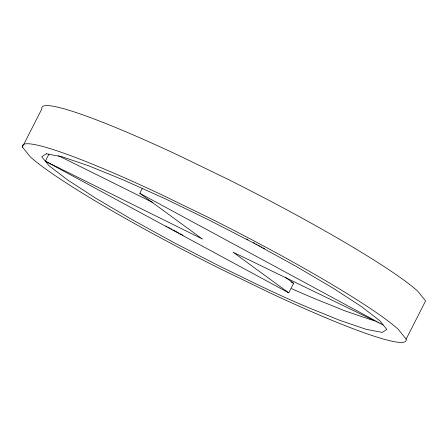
<?xml version="1.0" encoding="UTF-8"?>
<svg xmlns="http://www.w3.org/2000/svg" width="448" height="448" viewBox="0 0 448 448"><rect width="100%" height="100%" fill="white"/><g stroke="black" fill="none" stroke-linecap="round" stroke-linejoin="round"><path stroke-width="0.67" d="M22.4 147.073L41.854 108.892A215.191 20.25 27 0 1 178.69 155.434L228.161 179.413A215.191 20.25 27 0 1 417.62 291.06L425.6 300.927L406.146 339.108A215.191 20.25 27 0 1 269.31 292.566L219.839 268.587A215.191 20.25 27 0 1 30.38 156.94L22.4 147.073A215.191 20.25 27 0 1 159.236 193.609L208.706 217.594A215.191 20.25 27 0 1 398.171 329.235L406.146 339.108M285.174 277.15L293.614 283.315L288.747 292.858L45.338 161.19L48.989 154.034M45.338 161.19L202.468 239.075L139.798 193.318L142.229 188.546M374.388 320.421L371.045 319.771L344.669 310.8L327.197 303.682A145.253 13.67 27 0 1 291.586 288.641M58.341 155.68L152.869 202.535M179.922 233.654L182.952 235.217M246.697 238.969L247.929 239.635M253.456 242.626L254.688 243.292M255.92 243.953L257.146 244.619M258.378 245.286L259.605 245.952M260.837 246.613L262.063 247.279M263.295 247.946L264.522 248.612M139.798 193.318L383.208 324.985L233.044 252.19L288.747 292.858M291.155 281.982L293.614 283.315M165.894 225.977L167.115 226.643M168.336 227.315L169.557 227.982M170.778 228.654L171.998 229.326M173.214 229.992L178.707 233.01M46.334 153.765L41.754 156.755L48.927 165.631L67.368 179.782L95.822 198.251L132.345 219.778L174.457 242.889L219.279 266.011L241.517 276.797A145.253 13.67 27 0 0 322.336 313.225L339.802 320.348L366.184 329.319L382.211 332.416L386.798 329.42L379.624 320.544L361.178 306.393L332.724 287.924L296.201 266.403L254.094 243.286L209.272 220.164L164.791 198.598L123.682 180.068L88.743 165.833L62.362 156.856L46.334 153.765"/></g></svg>
